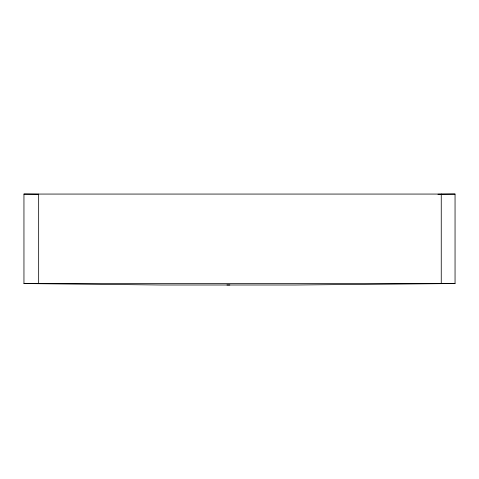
<?xml version="1.0" encoding="UTF-8"?>
<svg xmlns="http://www.w3.org/2000/svg" width="479" height="479" viewBox="0 0 479 479"><rect width="100%" height="100%" fill="white"/><g stroke="black" fill="none" stroke-linecap="round" stroke-linejoin="round"><path stroke-width="0.72" d="M455.05 194.067L23.95 194.067L23.956 283.544L161.279 284.993L295.477 284.993L455.05 283.532L455.05 194.067L437.938 194.24M23.95 283.532L455.05 283.532M37.877 194.234L23.956 194.079M441.255 194.007L441.255 283.472M38.655 194.007L38.655 283.472M229.83 284.969A44.733 44.733 0 0 1 226.926 284.969"/></g></svg>
